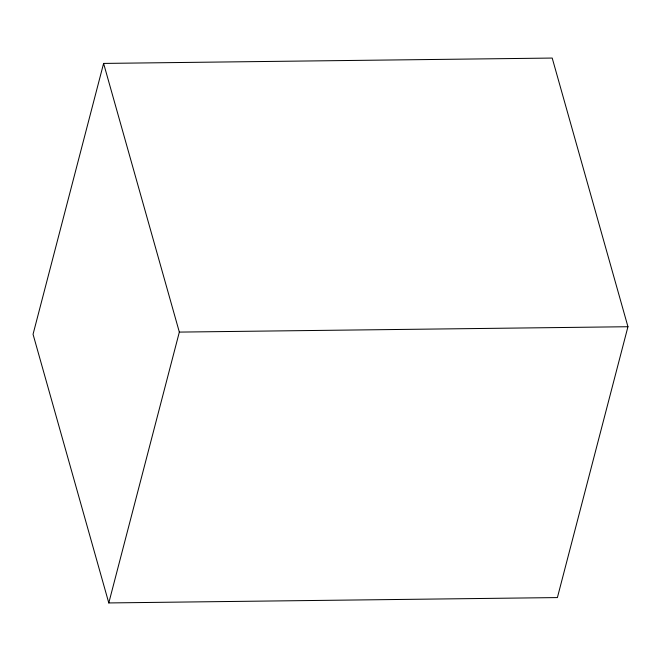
<?xml version="1.0" encoding="UTF-8"?>
<svg xmlns="http://www.w3.org/2000/svg" width="661" height="661" viewBox="0 0 661 661"><rect width="100%" height="100%" fill="white"/><g stroke="black" fill="none" stroke-linecap="round" stroke-linejoin="round"><path stroke-width="0.99" d="M103.603 63.423L33.05 334.276L108.792 602.939L557.397 597.577L627.95 326.724L552.208 58.061L103.603 63.423L179.338 332.095L108.792 602.939M179.338 332.095L627.95 326.724"/></g></svg>
